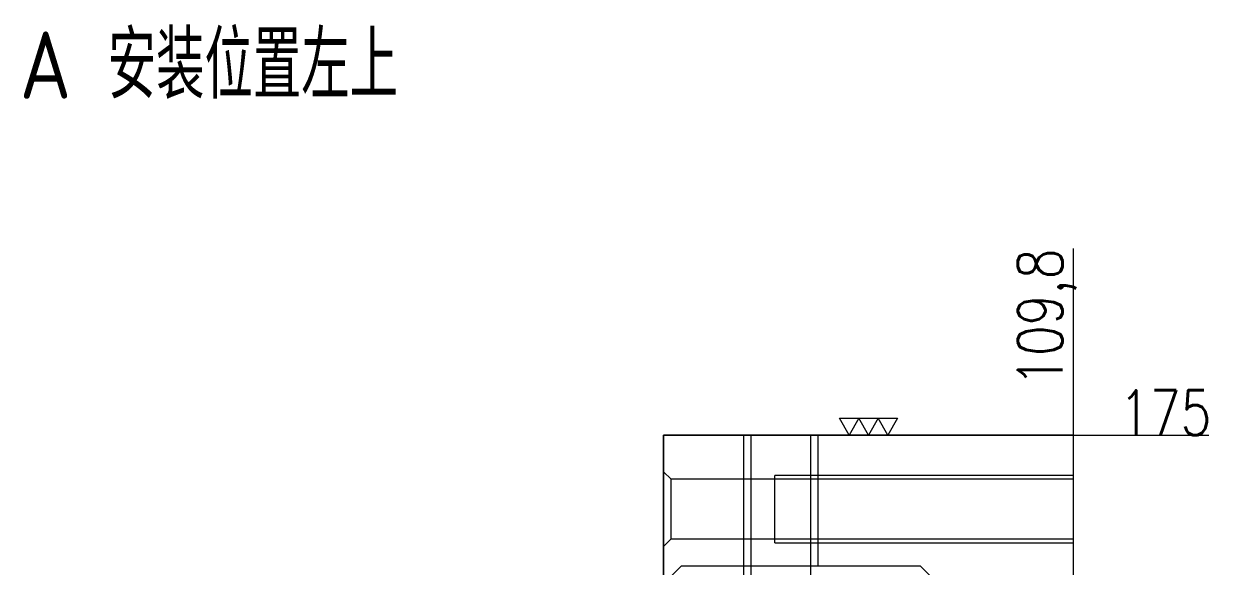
# Model space of a CAD drawing. Header units: millimetres. Extents: x 10039 to 11109, y 34852 to 35396.
# Drawn here: x 10039.3 to 10358.6, y 35250.5 to 35395.6 of the extents above; entities that cross this region are included whole.
import ezdxf

# ---------------------------------------------------------------- set-up
doc = ezdxf.new("R2010")
doc.units = ezdxf.units.MM
doc.linetypes.add('DASHED', pattern=[0])
for name, color, linetype, lineweight in [('DIE', 20, 'Continuous', 20), ('DIE_W', 1, 'Continuous', 20), ('DIM', 4, 'Continuous', 20)]:
    doc.layers.add(name, color=color, linetype=linetype, lineweight=lineweight)
doc.styles.add('gbenor', font='gbenor.shx', dxfattribs={"bigfont": 'gbcbig.shx'})
doc.styles.add('TXT', font='txt.shx', dxfattribs={"width": 0.8, "bigfont": 'ctxt.shx'})
doc.dimstyles.new('零件', dxfattribs={"dimscale": 1.5, "dimtxt": 8, "dimasz": 1, "dimexe": 0, "dimexo": 0, "dimgap": 0, "dimtad": 1, "dimtxsty": 'TXT', "dimcen": 0, "dimclrd": 252, "dimclre": 252, "dimclrt": 4, "dimazin": 3, "dimtp": 0.001, "dimtm": 0.001, "dimtfac": 1, "dimtmove": 0, "dimatfit": 3, "dimlwd": 5, "dimlwe": 5})

# ---------------------------------------------------------------- blocks, each defined once
blk = doc.blocks.new('*D1109')
at = {"layer": 'Defpoints', "color": 0}
for p in [(10320.42, 35285.58), (10333.32, 35285.58), (10210.62, 35110.58)]:
    blk.add_point(p, dxfattribs=at)
at = {"layer": 'DIM', "color": 252, "lineweight": 5}
blk.add_line((10320.42, 35285.58), (10356.63, 35285.58), dxfattribs=at)
at = {"layer": 'DIM', "color": 4, "lineweight": 5, "insert": (10344.98, 35291.58), "char_height": 12, "attachment_point": 5, "style": 'TXT'}
blk.add_mtext('175', dxfattribs=at)
blk = doc.blocks.new('*D1116')
at = {"layer": 'Defpoints', "color": 0}
for p in [(10320.42, 35298.48), (10320.42, 35285.58), (10210.62, 35110.58)]:
    blk.add_point(p, dxfattribs=at)
at = {"layer": 'DIM', "color": 252, "lineweight": 5}
for p, q in [((10320.42, 35295.48), (10320.42, 35335.51)), ((10320.42, 35292.48), (10320.42, 35295.48)), ((10320.42, 35285.58), (10320.42, 35292.48))]:
    blk.add_line(p, q, dxfattribs=at)
at = {"layer": 'DIM', "color": 4, "lineweight": 5, "insert": (10313.28, 35317), "char_height": 12, "attachment_point": 5, "rotation": 90, "style": 'TXT'}
blk.add_mtext('109,8', dxfattribs=at)

msp = doc.modelspace()

# ---------------------------------------------------------------- linework, layer by layer
at = {"layer": 'DIE', "color": 155, "linetype": 'Continuous', "lineweight": 5}
for p, q in [((10234.009, 35285.581), (10234.009, 35210.581)), ((10250.019, 35210.581), (10250.019, 35285.581))]:
    msp.add_line(p, q, dxfattribs=at)
at = {"layer": 'DIE', "color": 2, "linetype": 'Continuous', "lineweight": 5}
for p, q in [((10252.019, 35250.504), (10252.019, 35285.581)), ((10252.019, 35285.581), (10320.419, 35285.581)), ((10320.419, 35250.522), (10320.419, 35285.581))]:
    msp.add_line(p, q, dxfattribs=at)
at = {"layer": 'DIE', "color": 11, "linetype": 'DASHED', "lineweight": 5, "ltscale": 0.582416}
for p, q in [((10212.619, 35273.757), (10210.619, 35275.757)), ((10210.619, 35255.756), (10212.619, 35257.756))]:
    msp.add_line(p, q, dxfattribs=at)
at = {"layer": 'DIE', "color": 6, "linetype": 'DASHED', "lineweight": 5, "ltscale": 0.574891}
for p, q in [((10320.419, 35274.756), (10240.419, 35274.756)), ((10240.419, 35256.756), (10240.419, 35274.756)), ((10240.419, 35256.756), (10320.419, 35256.756))]:
    msp.add_line(p, q, dxfattribs=at)
at = {"layer": 'DIE', "color": 2, "linetype": 'DASHED', "lineweight": 5, "ltscale": 0.582416}
for p, q in [((10215.419, 35250.581), (10210.619, 35245.781)), ((10215.419, 35250.581), (10279.319, 35250.581)), ((10284.319, 35245.581), (10279.319, 35250.581))]:
    msp.add_line(p, q, dxfattribs=at)
at = {"layer": 'DIE_W', "color": 4, "linetype": 'Continuous', "lineweight": 5}
for p, q in [((10210.619, 35285.581), (10232.019, 35285.581)), ((10210.619, 35246.8), (10210.619, 35285.581)), ((10232.009, 35285.581), (10232.009, 35210.581)), ((10232.019, 35285.581), (10234.019, 35285.581)), ((10234.019, 35285.581), (10250.019, 35285.581)), ((10250.019, 35285.581), (10252.019, 35285.581))]:
    msp.add_line(p, q, dxfattribs=at)
at = {"layer": 'DIE_W', "color": 4, "linetype": 'DASHED', "lineweight": 5, "ltscale": 0.582416}
for p, q in [((10320.419, 35273.757), (10212.619, 35273.757)), ((10212.619, 35257.756), (10212.619, 35273.757)), ((10212.619, 35257.756), (10320.419, 35257.756))]:
    msp.add_line(p, q, dxfattribs=at)
at = {"layer": 'DIM', "linetype": 'Continuous', "lineweight": 5}
msp.add_lwpolyline([(10273.314, 35290.081), (10270.715, 35285.581), (10268.117, 35290.081), (10265.519, 35285.581), (10262.921, 35290.081), (10260.323, 35285.581), (10257.725, 35290.081), (10273.314, 35290.081)], close=True, dxfattribs=at)
at = {"layer": 'DIM', "color": 252, "linetype": 'DASHED', "lineweight": 5, "ltscale": 0.582416}
msp.add_lwpolyline([(10210.619, 35110.581), (10320.419, 35110.581), (10320.419, 35285.581), (10210.619, 35285.581)], close=True, dxfattribs=at)

# ---------------------------------------------------------------- texts
at = {"layer": 'DIM', "color": 21, "lineweight": 5, "style": 'gbenor'}
msp.add_text('A 安装位置左上', height=18, dxfattribs=at).set_placement((10038.211, 35375.594))

# ---------------------------------------------------------------- dimensions: what is measured, and where the dimension line sits
at = {"layer": 'DIM', "lineweight": 5}
for offset, dtype, picture, middle in [((0, 12.9), 1, '*D1116', (10313.277, 35316.995)), ((12.9, 0), 0, '*D1109', (10344.976, 35291.581))]:
    dim = msp.add_ordinate_dim(feature_location=(10320.419, 35285.581), offset=offset, dtype=dtype, origin=(10210.619, 35110.581), dimstyle='零件', dxfattribs=at)
    dim.commit()
    dim.dimension.update_dxf_attribs({"geometry": picture, "text_midpoint": middle})

doc.saveas('drawing.dxf')
